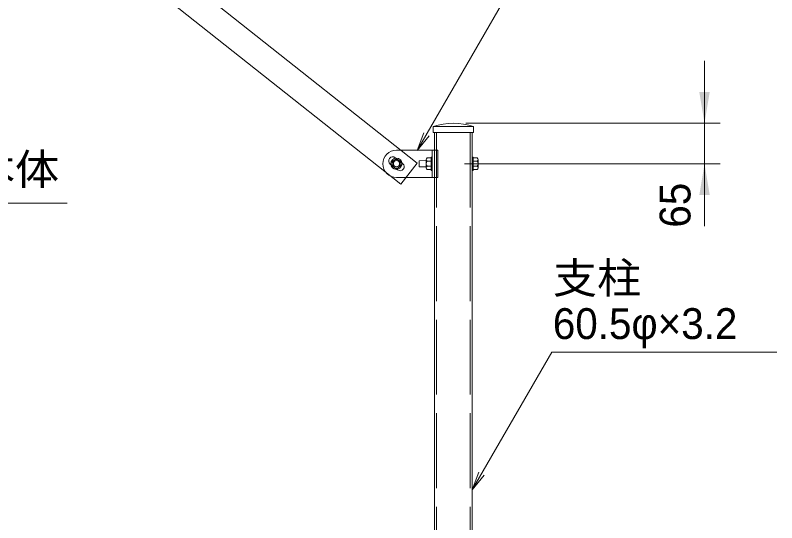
# Model space of a CAD drawing. Units: millimetres at full size, sheet at 1:20; details may follow other scales. Extents: x 0 to 8400, y 0 to 5940.
# Drawn here: x 2309 to 3530, y 1755 to 2568 of the extents above; entities that cross this region are included whole.
import ezdxf
from ezdxf.enums import TextEntityAlignment as Align

# ---------------------------------------------------------------- set-up
doc = ezdxf.new("R2010")
doc.units = ezdxf.units.MM
doc.header["$LTSCALE"] = 20
doc.linetypes.add('DASHED', pattern=[7.5, 6, -1.5])
doc.linetypes.add('DASHED_SPACED', pattern=[12, 6, -6])
for name, color, linetype, lineweight in [('寸法', 7, 'Continuous', 13), ('引出線', 7, 'Continuous', 13), ('手摺', 7, 'Continuous', 13), ('支柱', 7, 'Continuous', 18), ('文字', 7, 'Continuous', 13)]:
    doc.layers.add(name, color=color, linetype=linetype, lineweight=lineweight)
doc.styles.add('ＭＳ Ｐゴシック', font='')
doc.styles.get('ＭＳ Ｐゴシック').set_extended_font_data('MS PGothic')

# ---------------------------------------------------------------- blocks, each defined once
blk = doc.blocks.new('filled_arrow')
at = {"color": 0, "linetype": 'Continuous', "lineweight": -2}
blk.add_solid([(7.5, 1.25), (0, 0), (7.5, -1.25)], dxfattribs=at)
blk = doc.blocks.new('open_arrow')
at = {"color": 0, "linetype": 'Continuous', "lineweight": -2}
blk.add_lwpolyline([(7.5, 1.25), (0, 0), (7.5, -1.25)], dxfattribs=at)

msp = doc.modelspace()

# ---------------------------------------------------------------- linework, layer by layer
at = {"layer": '寸法'}
for p, q in [((3414.09, 2495.31), (3414.09, 2230.31)), ((3031.5, 2395.31), (3439.09, 2395.31)), ((3029.5, 2330.31), (3439.09, 2330.31))]:
    msp.add_line(p, q, dxfattribs=at)
at = {"layer": '引出線'}
for points in [[(2953.31, 2351.66), (3112.93, 2628.13), (3505.69, 2628.13), (3513.69, 2628.13)], [(2004.23, 2099.11), (2101.41, 2267.43), (2384.06, 2267.43), (2392.06, 2267.43)], [(3041.75, 1807.67), (3169.19, 2028.39), (3521.93, 2028.39), (3529.93, 2028.39)]]:
    msp.add_lwpolyline(points, dxfattribs=at)
at = {"layer": '手摺'}
for p, q in [((2930.17, 2330.75), (2918.41, 2340.06)), ((2910.34, 2329.86), (2922.1, 2320.55))]:
    msp.add_line(p, q, dxfattribs=at)
msp.add_lwpolyline([(2953.5, 2331.22), (1480.83, 3496.61), (1454.33, 3463.13), (2927, 2297.74)], close=True, dxfattribs=at)
for centre, start, end in [((2914.37, 2334.96), 51.64397, 231.64397), ((2926.14, 2325.65), 231.64397, 51.64397)]:
    msp.add_arc(centre, 6.5, start, end, dxfattribs=at)
at = {"layer": '支柱', "lineweight": 13}
for p, q in [((2979, 2380.31), (2979, 2390.31)), ((2979, 2390.31), (3044, 2390.31)), ((3044, 2380.31), (3044, 2390.31)), ((2979, 2380.31), (3044, 2380.31)), ((2981.25, 2380.31), (2981.25, 1010.31)), ((3041.75, 2380.31), (3041.75, 1010.31)), ((2920.26, 2352.31), (2986.47, 2352.31)), ((2977.26, 2352.31), (2977.31, 2308.31)), ((2957.18, 2335.3), (2956.74, 2334.86)), ((2956.74, 2325.74), (2956.74, 2334.86)), ((2957.18, 2335.3), (2967.76, 2335.31)), ((2967.76, 2336.97), (2967.76, 2323.64)), ((2975.76, 2339.68), (2969.38, 2339.68)), ((2975.76, 2334.37), (2969.38, 2334.37)), ((2975.76, 2319.68), (2975.76, 2340.93)), ((2977.27, 2340.93), (2975.76, 2340.93)), ((2977.27, 2340.93), (2977.29, 2319.68)), ((3041.75, 2340.93), (3041.73, 2319.68)), ((3041.75, 2340.93), (3043.27, 2340.93)), ((3043.27, 2319.68), (3043.27, 2340.93)), ((3043.27, 2339.68), (3049.64, 2339.68)), ((3043.27, 2334.36), (3049.64, 2334.36)), ((3051.27, 2336.96), (3051.27, 2323.64)), ((2956.74, 2325.74), (2957.18, 2325.3)), ((2957.18, 2325.3), (2967.76, 2325.31)), ((2975.76, 2326.24), (2969.38, 2326.24)), ((2975.76, 2320.93), (2969.38, 2320.93)), ((2975.76, 2319.68), (2977.29, 2319.68)), ((3043.27, 2319.68), (3041.73, 2319.68)), ((3043.27, 2326.24), (3049.64, 2326.24)), ((3043.27, 2320.93), (3049.64, 2320.93)), ((2920.31, 2308.31), (2986.52, 2308.31))]:
    msp.add_line(p, q, dxfattribs=at)
at = {"layer": '支柱', "linetype": 'DASHED', "lineweight": 13}
for p, q in [((2984.45, 2380.31), (2984.45, 1010.31)), ((3038.55, 2380.31), (3038.55, 1010.31))]:
    msp.add_line(p, q, dxfattribs=at)
at = {"layer": '支柱', "linetype": 'DASHED_SPACED', "lineweight": 13}
msp.add_line((2986.52, 2308.31), (2986.47, 2352.31), dxfattribs=at)
at = {"layer": '支柱', "lineweight": 13}
msp.add_lwpolyline([(2920.26, 2322.22), (2927.26, 2326.26), (2927.26, 2334.35), (2920.26, 2338.39), (2913.26, 2334.35), (2913.26, 2326.26)], close=True, dxfattribs=at)
for radius in [9, 7, 5]:
    msp.add_circle((2920.26, 2330.31), radius, dxfattribs=at)
for centre, radius, start, end in [((3011.5, 2287.18), 108.12, 72.50656, 107.49121), ((2920.26, 2330.31), 22, 90, 270), ((2971.59, 2336.51), 3.87, 124.9343, 173.22969), ((2970.59, 2336.93), 2.84, 179.30562, 244.70445), ((2973.65, 2330.31), 5.89, 136.3972, 180), ((3047.43, 2336.51), 3.87, 6.77031, 55.0657), ((3048.43, 2336.93), 2.84, 295.29555, 0.69438), ((3045.38, 2330.3), 5.89, 0, 43.6028), ((2970.59, 2323.68), 2.84, 115.29555, 180.69438), ((2971.59, 2324.1), 3.87, 186.76096, 235.0657), ((2973.65, 2330.31), 5.89, 180, 223.6028), ((3048.43, 2323.67), 2.84, 359.30562, 64.70445), ((3047.43, 2324.09), 3.87, 304.9343, 353.23904), ((3045.38, 2330.3), 5.89, 316.3972, 0)]:
    msp.add_arc(centre, radius, start, end, dxfattribs=at)

# ---------------------------------------------------------------- block references
at = {"layer": '寸法', "xscale": 6.67, "yscale": 6.67}
for p, rotation in [((3414.09, 2395.31), 90), ((3414.09, 2330.31), 270)]:
    msp.add_blockref('filled_arrow', p, dxfattribs=dict(at, rotation=rotation))
at = {"layer": '引出線', "xscale": 4, "yscale": 4, "rotation": 60}
for p in [(2953.31, 2351.66), (3041.75, 1807.67)]:
    msp.add_blockref('open_arrow', p, dxfattribs=at)

# ---------------------------------------------------------------- texts
at = {"layer": '寸法', "style": 'ＭＳ Ｐゴシック'}
msp.add_text('65', height=49.49, rotation=90, dxfattribs=at).set_placement((3366.86, 2263.94), align=Align.MIDDLE_CENTER)
at = {"layer": '文字', "style": 'ＭＳ Ｐゴシック', "width": 1.05}
for s, p in [('階段本体', (2096.11, 2281.87)), ('支柱', (3170.97, 2107.56))]:
    msp.add_text(s, height=49.49, dxfattribs=at).set_placement(p, align=Align.BOTTOM_LEFT)
at = {"layer": '文字', "style": 'ＭＳ Ｐゴシック'}
msp.add_text('60.5φ×3.2', height=49.49, dxfattribs=at).set_placement((3170.97, 2034.49), align=Align.BOTTOM_LEFT)

doc.saveas('drawing.dxf')
